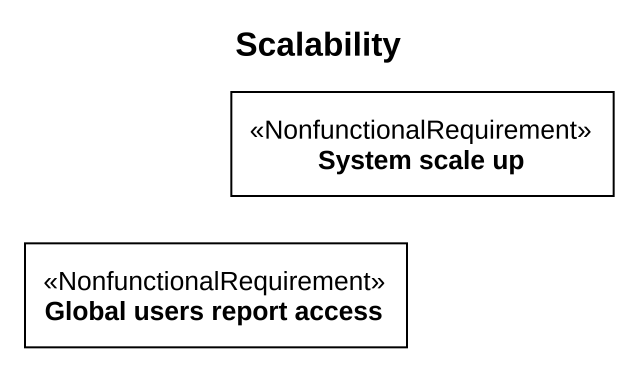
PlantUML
@startuml
title Scalability
hide circle
hide empty members
class "System scale up" as System_scale_up <<NonfunctionalRequirement>>
class "Global users report access" as Global_users_report_access <<NonfunctionalRequirement>>
@enduml
